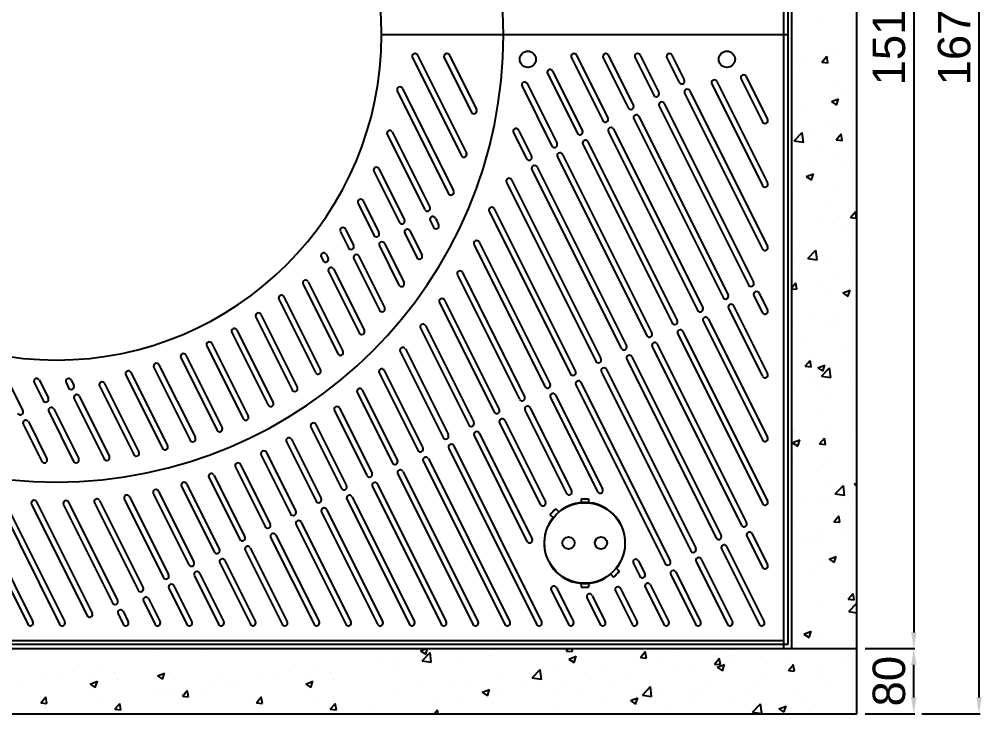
# Model space of a CAD drawing. Header units: millimetres. Extents: x 12320 to 18840, y -49763 to -45153.
# Drawn here: x 13776 to 14961, y -47354 to -46499 of the extents above; entities that cross this region are included whole.
import ezdxf

# ---------------------------------------------------------------- set-up
doc = ezdxf.new("R2010")
doc.units = ezdxf.units.MM
doc.layers.add('받침틀', color=251, linetype='Continuous')
doc.styles.get("Standard").update_dxf_attribs({"font": 'arial.ttf'})
doc.dimstyles.new('ISO-25', dxfattribs={"dimtxt": 40, "dimasz": 20, "dimexe": 1.25, "dimexo": 10, "dimgap": 10, "dimtad": 1, "dimdec": 0, "dimtxsty": 'Standard', "dimcen": 2.5, "dimclrd": 3, "dimclre": 3, "dimclrt": 3, "dimadec": 0, "dimazin": 0, "dimtfac": 1, "dimtdec": 0, "dimtmove": 0, "dimatfit": 3, "dimfxl": 0, "dimarcsym": 0})

# ---------------------------------------------------------------- blocks, each defined once
blk = doc.blocks.new('*D8')
at = {"color": 3, "lineweight": -2, "transparency": 16777216}
for p, q in [((6647, -55329.4), (6667.6, -55329.4)), ((6666.4, -55349.4), (6666.4, -56819.4)), ((6606.4, -56839.4), (6667.6, -56839.4))]:
    blk.add_line(p, q, dxfattribs=at)
at = {"color": 3, "transparency": 16777216}
for points in [[(6663.1, -55349.4), (6669.7, -55349.4), (6666.4, -55329.4)], [(6663.1, -56819.4), (6669.7, -56819.4), (6666.4, -56839.4)]]:
    blk.add_solid(points, dxfattribs=at)
at = {"layer": 'Defpoints', "color": 0, "transparency": 16777216}
for p in [(6637, -55329.4), (6596.4, -56839.4), (6666.4, -56839.4)]:
    blk.add_point(p, dxfattribs=at)
at = {"color": 3, "transparency": 16777216, "insert": (6636, -56084.4), "char_height": 40, "attachment_point": 5, "rotation": 90}
blk.add_mtext('1510', dxfattribs=at)
blk = doc.blocks.new('*D9')
at = {"color": 3, "lineweight": -2, "transparency": 16777216}
for p, q in [((6656.4, -56839.4), (6665.1, -56839.4)), ((6666.4, -56899.4), (6666.4, -56859.4)), ((6606.4, -56919.4), (6667.6, -56919.4))]:
    blk.add_line(p, q, dxfattribs=at)
at = {"color": 3, "transparency": 16777216}
for points in [[(6663.1, -56859.4), (6669.7, -56859.4), (6666.4, -56839.4)], [(6663.1, -56899.4), (6669.7, -56899.4), (6666.4, -56919.4)]]:
    blk.add_solid(points, dxfattribs=at)
at = {"layer": 'Defpoints', "color": 0, "transparency": 16777216}
for p in [(6666.4, -56839.4), (6666.4, -56839.4), (6596.4, -56919.4)]:
    blk.add_point(p, dxfattribs=at)
at = {"color": 3, "transparency": 16777216, "insert": (6636, -56879.4), "char_height": 40, "attachment_point": 5, "rotation": 90}
blk.add_mtext('80', dxfattribs=at)
blk = doc.blocks.new('*D3')
at = {"color": 3, "lineweight": -2, "transparency": 16777216}
for p, q in [((6676.4, -55249.4), (6747.9, -55249.4)), ((6746.7, -56899.4), (6746.7, -55269.4)), ((6676.4, -56919.4), (6747.9, -56919.4))]:
    blk.add_line(p, q, dxfattribs=at)
at = {"color": 3, "transparency": 16777216}
for points in [[(6743.4, -55269.4), (6750, -55269.4), (6746.7, -55249.4)], [(6743.4, -56899.4), (6750, -56899.4), (6746.7, -56919.4)]]:
    blk.add_solid(points, dxfattribs=at)
at = {"layer": 'Defpoints', "color": 0, "transparency": 16777216}
for p in [(6666.4, -55249.4), (6746.7, -55249.4), (6666.4, -56919.4)]:
    blk.add_point(p, dxfattribs=at)
at = {"color": 3, "transparency": 16777216, "insert": (6716.3, -56084.4), "char_height": 40, "attachment_point": 5, "rotation": 90}
blk.add_mtext('1670', dxfattribs=at)
blk = doc.blocks.new('AG1815')
for p, q in [((19407.6, -47902.7), (19407.6, -48652.7)), ((19407.6, -48652.7), (18907.6, -48652.7)), ((19407.6, -48652.7), (19407.6, -49402.7)), ((18945.6, -48680.8), (19005.8, -48801.2)), ((18951.9, -48677.7), (19012.1, -48798.1)), ((18984.7, -48680.8), (19018.2, -48747.8)), ((18991, -48677.7), (19024.5, -48744.7)), ((19141.3, -48680.8), (19179.9, -48758.2)), ((19147.5, -48677.7), (19186.2, -48755)), ((19180.4, -48680.8), (19211.2, -48742.5)), ((19186.6, -48677.7), (19217.5, -48739.4)), ((19219.5, -48680.8), (19242.5, -48726.9)), ((19225.8, -48677.7), (19248.8, -48723.7)), ((19258.6, -48680.8), (19273.8, -48711.2)), ((19264.9, -48677.7), (19280.1, -48708.1)), ((19111.9, -48700.3), (19148.6, -48773.8)), ((19118.1, -48697.2), (19154.9, -48770.7)), ((19350, -48707.1), (19376.3, -48759.7)), ((19356.3, -48704), (19382.6, -48756.6)), ((18933.2, -48718.7), (18996.2, -48844.7)), ((19080.5, -48715.8), (19117.3, -48789.5)), ((19086.7, -48712.7), (19123.6, -48786.3)), ((19313.9, -48713.1), (19376.3, -48837.9)), ((19320.2, -48710), (19382.6, -48834.8)), ((18926.9, -48721.8), (18990, -48847.8)), ((19280.5, -48724.6), (19376.3, -48916.2)), ((19286.8, -48721.5), (19382.6, -48913.1)), ((19249.2, -48740.3), (19359.2, -48960.1)), ((19255.5, -48737.1), (19365.4, -48957)), ((19224.2, -48752.8), (19334.1, -48972.7)), ((19217.9, -48755.9), (19327.9, -48975.8)), ((18914.5, -48775.3), (18960.8, -48867.7)), ((18920.8, -48772.1), (18967, -48864.6)), ((19069.9, -48772.9), (19086, -48805.1)), ((19076.2, -48769.8), (19092.3, -48802)), ((19186.6, -48771.6), (19296.6, -48991.4)), ((19192.9, -48768.4), (19302.8, -48988.3)), ((19155.3, -48787.2), (19265.3, -49007.1)), ((19161.6, -48784.1), (19271.5, -49004)), ((19124, -48802.9), (19234, -49022.8)), ((19130.3, -48799.7), (19240.2, -49019.6)), ((18898.1, -48820.5), (18929.5, -48883.4)), ((18904.3, -48817.4), (18935.7, -48880.2)), ((19092.7, -48818.5), (19202.6, -49038.4)), ((19099, -48815.4), (19208.9, -49035.3)), ((19061.4, -48834.2), (19171.3, -49054.1)), ((19067.7, -48831.1), (19177.6, -49050.9)), ((18878.6, -48860), (18898.2, -48899)), ((18884.9, -48856.8), (18904.4, -48895.9)), ((19040.1, -48869.8), (19140, -49069.7)), ((19046.3, -48866.6), (19146.3, -49066.6)), ((18967.5, -48881.1), (18971.6, -48889.3)), ((18973.8, -48878), (18977.8, -48886.2)), ((18856.9, -48894.8), (18866.9, -48914.7)), ((18863.2, -48891.6), (18873.1, -48911.6)), ((18936.2, -48896.8), (18951.1, -48926.6)), ((18942.4, -48893.7), (18957.4, -48923.5)), ((18911.1, -48909.3), (18935.2, -48957.4)), ((19027.7, -48907.6), (19115, -49082.2)), ((18904.9, -48912.4), (18928.9, -48960.5)), ((19021.4, -48910.8), (19108.7, -49085.4)), ((18833.3, -48925.8), (18835.6, -48930.3)), ((18839.5, -48922.6), (18841.8, -48927.2)), ((18873.6, -48928.1), (18905.2, -48991.3)), ((18879.8, -48925), (18911.4, -48988.2)), ((18842.3, -48943.8), (18880.1, -49019.4)), ((18848.5, -48940.6), (18886.4, -49016.3)), ((19007.2, -48944.9), (19083.7, -49097.9)), ((18817.2, -48956.3), (18860, -49041.8)), ((19000.9, -48948.1), (19077.4, -49101)), ((18811, -48959.4), (18853.8, -49045)), ((18781.1, -48978), (18826.2, -49068.2)), ((18787.4, -48974.9), (18832.5, -49065.1)), ((18985.1, -48979), (19052.4, -49113.5)), ((19365.9, -48973.6), (19376.3, -48994.5)), ((19372.1, -48970.4), (19382.6, -48991.3)), ((18978.9, -48982.1), (19046.1, -49116.7)), ((19334.6, -48989.2), (19376.3, -49072.7)), ((19340.8, -48986.1), (19382.6, -49069.6)), ((18752.9, -48999.8), (18797.6, -49089.2)), ((18759.1, -48996.6), (18803.9, -49086.1)), ((19309.5, -49001.7), (19382.6, -49147.9)), ((18729.6, -49015.8), (18774.2, -49105)), ((18955.4, -49013.4), (19014.8, -49132.3)), ((18961.6, -49010.3), (19021.1, -49129.2)), ((19303.3, -49004.9), (19376.3, -49151)), ((18723.3, -49018.9), (18767.9, -49108.1)), ((19272, -49020.5), (19376.3, -49229.3)), ((19278.2, -49017.4), (19382.6, -49226.1)), ((18692.5, -49035.4), (18737.2, -49124.8)), ((18698.7, -49032.3), (18743.4, -49121.7)), ((18936.9, -49039), (18989.8, -49144.8)), ((19240.7, -49036.2), (19350.6, -49256)), ((19246.9, -49033), (19356.9, -49252.9)), ((18660.6, -49049.9), (18705.2, -49139.1)), ((18666.8, -49046.8), (18711.4, -49136)), ((18930.6, -49042.2), (18983.5, -49148)), ((19209.4, -49051.8), (19319.3, -49271.7)), ((19215.6, -49048.7), (19325.6, -49268.6)), ((18627.3, -49061.7), (18672.1, -49151.3)), ((18633.6, -49058.6), (18678.4, -49148.1)), ((18445.2, -49073.1), (18466.2, -49115)), ((18592.8, -49070.9), (18638, -49161.3)), ((18599, -49067.7), (18644.2, -49158.1)), ((18904.7, -49068.6), (18952.2, -49163.6)), ((18910.9, -49065.4), (18958.5, -49160.5)), ((19178.1, -49067.5), (19288, -49287.3)), ((19184.3, -49064.3), (19294.3, -49284.2)), ((18480.1, -49080.3), (18491.2, -49102.5)), ((18486.4, -49077.2), (18497.5, -49099.4)), ((18519.3, -49080.5), (18522.5, -49086.9)), ((18525.6, -49077.3), (18528.8, -49083.7)), ((18560.5, -49084.6), (18602.7, -49169)), ((18566.8, -49081.5), (18609, -49165.9)), ((19146.7, -49083.1), (19256.7, -49303)), ((19153, -49080), (19262.9, -49299.9)), ((18535.5, -49097.1), (18572.6, -49171.3)), ((18877.7, -49092.8), (18920.9, -49179.3)), ((18883.9, -49089.7), (18927.2, -49176.1)), ((19115.4, -49098.8), (19173.4, -49214.6)), ((19121.7, -49095.6), (19179.6, -49211.5)), ((18529.2, -49100.3), (18566.3, -49174.4)), ((18497.9, -49115.9), (18528.6, -49177.3)), ((18504.2, -49112.8), (18534.9, -49174.2)), ((18849.6, -49114.9), (18889.6, -49194.9)), ((18855.9, -49111.8), (18895.9, -49191.8)), ((19084.1, -49114.4), (19135.3, -49216.7)), ((19090.4, -49111.3), (19141.5, -49213.5)), ((18466.6, -49131.6), (18489.5, -49177.4)), ((18472.9, -49128.4), (18495.8, -49174.3)), ((18826.8, -49132), (18864.6, -49207.5)), ((19052.8, -49130.1), (19102.9, -49230.3)), ((19059.1, -49127), (19109.2, -49227.1)), ((18820.5, -49135.1), (18858.3, -49210.6)), ((19021.5, -49145.7), (19086.5, -49275.8)), ((19027.8, -49142.6), (19092.8, -49272.6)), ((18790.5, -49153.3), (18827, -49226.2)), ((18796.8, -49150.2), (18833.3, -49223.1)), ((18996.5, -49158.3), (19104.6, -49374.6)), ((18759.5, -49169.6), (18795.7, -49241.9)), ((18765.8, -49166.4), (18801.9, -49238.8)), ((18990.2, -49161.4), (19098.4, -49377.7)), ((18734.1, -49181.2), (18770.6, -49254.4)), ((18958.9, -49177), (19059.2, -49377.7)), ((18965.2, -49173.9), (19065.5, -49374.6)), ((18727.8, -49184.4), (18764.4, -49257.5)), ((18927.6, -49192.7), (19020.1, -49377.7)), ((18933.9, -49189.6), (19026.4, -49374.6)), ((18667.7, -49205), (18708, -49285.7)), ((18695.1, -49197.2), (18733.1, -49273.2)), ((18701.3, -49194.1), (18739.3, -49270.1)), ((18902.6, -49205.2), (18987.2, -49374.6)), ((18400, -49217.5), (18478.5, -49374.6)), ((18626.7, -49217), (18670.5, -49304.5)), ((18633, -49213.9), (18676.7, -49301.4)), ((18661.4, -49208.1), (18701.8, -49288.8)), ((18896.3, -49208.3), (18981, -49377.7)), ((18393.8, -49220.7), (18472.3, -49377.7)), ((18436.1, -49227.1), (18511.4, -49377.7)), ((18442.4, -49224), (18517.7, -49374.6)), ((18483.1, -49227.2), (18551.5, -49364)), ((18522.4, -49227.5), (18582.8, -49348.3)), ((18554.2, -49228.4), (18607.9, -49335.8)), ((18560.4, -49225.3), (18614.1, -49332.7)), ((18591, -49223.8), (18639.2, -49320.2)), ((18597.2, -49220.7), (18645.4, -49317)), ((18865, -49224), (18941.9, -49377.7)), ((18871.3, -49220.9), (18948.1, -49374.6)), ((18476.8, -49230.3), (18545.2, -49367.1)), ((18516.1, -49230.6), (18576.5, -49351.5)), ((18833.7, -49239.7), (18902.7, -49377.7)), ((18840, -49236.5), (18909, -49374.6)), ((18808.7, -49252.2), (18869.9, -49374.6)), ((18802.4, -49255.3), (18863.6, -49377.7)), ((18771.1, -49271), (18824.5, -49377.7)), ((18777.3, -49267.8), (18830.7, -49374.6)), ((19357.3, -49269.5), (19376.3, -49307.5)), ((19363.6, -49266.3), (19382.6, -49304.4)), ((18739.8, -49286.6), (18785.3, -49377.7)), ((18746, -49283.5), (18791.6, -49374.6)), ((19326, -49285.1), (19372.3, -49377.7)), ((19332.3, -49282), (19378.6, -49374.6)), ((18714.7, -49299.1), (18752.5, -49374.6)), ((19223.8, -49299.8), (19231.6, -49315.5)), ((19301, -49297.6), (19339.4, -49374.6)), ((18708.5, -49302.3), (18746.2, -49377.7)), ((19217.5, -49302.9), (19225.4, -49318.7)), ((19294.7, -49300.8), (19333.2, -49377.7)), ((18677.2, -49318), (18707.1, -49377.7)), ((18683.5, -49314.8), (18713.3, -49374.6)), ((19263.4, -49316.4), (19294, -49377.7)), ((19269.7, -49313.3), (19300.3, -49374.6)), ((18645.9, -49333.6), (18667.9, -49377.7)), ((18652.1, -49330.4), (18674.2, -49374.6)), ((19116.5, -49335.7), (19137.5, -49377.7)), ((19122.8, -49332.6), (19143.8, -49374.6)), ((19201.5, -49333.6), (19222, -49374.6)), ((19232.1, -49332.1), (19254.9, -49377.7)), ((19238.3, -49328.9), (19261.2, -49374.6)), ((18620.8, -49346.1), (18635.1, -49374.6)), ((19160.4, -49345.2), (19176.6, -49377.7)), ((19166.7, -49342.1), (19182.9, -49374.6)), ((19195.3, -49336.7), (19215.8, -49377.7)), ((18614.6, -49349.2), (18628.8, -49377.7)), ((18583.3, -49364.9), (18589.7, -49377.7)), ((18589.5, -49361.7), (18595.9, -49374.6)), ((19407.6, -49402.7), (17607.6, -49402.7))]:
    blk.add_line(p, q)
blk.add_lwpolyline([(19122, -49235.8, 0.045549), (19115, -49242.9), (19118.6, -49246.5, 0.904534), (19189.6, -49316.1), (19193.2, -49319.6, 0.045549), (19200.2, -49312.5), (19196.6, -49308.9, 0.904534), (19125.6, -49239.3)], format="xyb", close=True)
for centre in [(19087.6, -48682.7), (19332.6, -48682.7)]:
    blk.add_circle(centre, 10)
for centre, radius, start, end in [((18507.6, -48652.7), 550, 0, 180), ((18507.6, -48652.7), 400, 0, 180), ((18507.6, -48652.7), 550, 180, 0), ((18507.6, -48652.7), 400, 180, 0), ((18948.7, -48679.3), 3.5, 26.5651, 206.5651), ((18987.9, -48679.3), 3.5, 26.5651, 206.5651), ((19144.4, -48679.3), 3.5, 26.5651, 206.5651), ((19183.5, -48679.3), 3.5, 26.5651, 206.5651), ((19222.6, -48679.3), 3.5, 26.5651, 206.5651), ((19261.8, -48679.3), 3.5, 26.5651, 206.5651), ((19115, -48698.8), 3.5, 26.5651, 206.5651), ((19277, -48709.6), 3.5, 206.5651, 26.5651), ((19317.1, -48711.6), 3.5, 26.5651, 206.5651), ((19353.2, -48705.5), 3.5, 26.5651, 206.5651), ((18930.1, -48720.2), 3.5, 26.5651, 206.5651), ((19083.6, -48714.3), 3.5, 26.5651, 206.5651), ((19283.7, -48723.1), 3.5, 26.5651, 206.5651), ((19245.7, -48725.3), 3.5, 206.5651, 26.5651), ((19214.4, -48740.9), 3.5, 206.5651, 26.5651), ((19252.4, -48738.7), 3.5, 26.5651, 206.5651), ((19021.3, -48746.2), 3.5, 206.5651, 26.5651), ((19183, -48756.6), 3.5, 206.5651, 26.5651), ((19221.1, -48754.4), 3.5, 26.5651, 206.5651), ((19189.8, -48770), 3.5, 26.5651, 206.5651), ((19379.5, -48758.1), 3.5, 206.5651, 26.5651), ((18917.7, -48773.7), 3.5, 26.5651, 206.5651), ((19073, -48771.3), 3.5, 26.5651, 206.5651), ((19151.7, -48772.2), 3.5, 206.5651, 26.5651), ((19120.4, -48787.9), 3.5, 206.5651, 26.5651), ((19158.5, -48785.7), 3.5, 26.5651, 206.5651), ((19008.9, -48799.7), 3.5, 206.5651, 26.5651), ((19089.1, -48803.5), 3.5, 206.5651, 26.5651), ((19127.1, -48801.3), 3.5, 26.5651, 206.5651), ((19095.8, -48817), 3.5, 26.5651, 206.5651), ((18901.2, -48819), 3.5, 26.5651, 206.5651), ((19064.5, -48832.6), 3.5, 26.5651, 206.5651), ((19379.5, -48836.4), 3.5, 206.5651, 26.5651), ((18993.1, -48846.3), 3.5, 206.5651, 26.5651), ((18881.8, -48858.4), 3.5, 26.5651, 206.5651), ((18963.9, -48866.2), 3.5, 206.5651, 26.5651), ((19043.2, -48868.2), 3.5, 26.5651, 206.5651), ((18932.6, -48881.8), 3.5, 206.5651, 26.5651), ((18970.6, -48879.6), 3.5, 26.5651, 206.5651), ((18860, -48893.2), 3.5, 26.5651, 206.5651), ((18901.3, -48897.5), 3.5, 206.5651, 26.5651), ((18939.3, -48895.2), 3.5, 26.5651, 206.5651), ((18974.7, -48887.7), 3.5, 206.5651, 26.5651), ((18908, -48910.9), 3.5, 26.5651, 206.5651), ((19024.6, -48909.2), 3.5, 26.5651, 206.5651), ((18836.4, -48924.2), 3.5, 26.5651, 206.5651), ((18870, -48913.1), 3.5, 206.5651, 26.5651), ((19379.5, -48914.6), 3.5, 206.5651, 26.5651), ((18838.7, -48928.8), 3.5, 206.5651, 26.5651), ((18876.7, -48926.5), 3.5, 26.5651, 206.5651), ((18954.2, -48925.1), 3.5, 206.5651, 26.5651), ((18845.4, -48942.2), 3.5, 26.5651, 206.5651), ((19004.1, -48946.5), 3.5, 26.5651, 206.5651), ((18814.1, -48957.8), 3.5, 26.5651, 206.5651), ((19362.3, -48958.6), 3.5, 206.5651, 26.5651), ((18932, -48958.9), 3.5, 206.5651, 26.5651), ((19369, -48972), 3.5, 26.5651, 206.5651), ((18784.3, -48976.4), 3.5, 26.5651, 206.5651), ((18982, -48980.6), 3.5, 26.5651, 206.5651), ((19331, -48974.2), 3.5, 206.5651, 26.5651), ((18908.3, -48989.7), 3.5, 206.5651, 26.5651), ((19299.7, -48989.9), 3.5, 206.5651, 26.5651), ((19337.7, -48987.6), 3.5, 26.5651, 206.5651), ((19379.5, -48992.9), 3.5, 206.5651, 26.5651), ((18756, -48998.2), 3.5, 26.5651, 206.5651), ((19268.4, -49005.5), 3.5, 206.5651, 26.5651), ((19306.4, -49003.3), 3.5, 26.5651, 206.5651), ((18726.4, -49017.3), 3.5, 26.5651, 206.5651), ((18883.2, -49017.8), 3.5, 206.5651, 26.5651), ((18958.5, -49011.9), 3.5, 26.5651, 206.5651), ((19275.1, -49019), 3.5, 26.5651, 206.5651), ((19237.1, -49021.2), 3.5, 206.5651, 26.5651), ((18695.6, -49033.9), 3.5, 26.5651, 206.5651), ((18933.7, -49040.6), 3.5, 26.5651, 206.5651), ((19205.8, -49036.8), 3.5, 206.5651, 26.5651), ((19243.8, -49034.6), 3.5, 26.5651, 206.5651), ((18663.7, -49048.3), 3.5, 26.5651, 206.5651), ((18856.9, -49043.4), 3.5, 206.5651, 26.5651), ((19174.5, -49052.5), 3.5, 206.5651, 26.5651), ((19212.5, -49050.3), 3.5, 26.5651, 206.5651), ((18630.5, -49060.2), 3.5, 26.5651, 206.5651), ((18907.8, -49067), 3.5, 26.5651, 206.5651), ((19181.2, -49065.9), 3.5, 26.5651, 206.5651), ((18483.2, -49078.7), 3.5, 26.5651, 206.5651), ((18522.4, -49078.9), 3.5, 26.5651, 206.5651), ((18595.9, -49069.3), 3.5, 26.5651, 206.5651), ((18829.4, -49066.7), 3.5, 206.5651, 26.5651), ((19143.2, -49068.1), 3.5, 206.5651, 26.5651), ((19379.5, -49071.2), 3.5, 206.5651, 26.5651), ((18525.6, -49085.3), 3.5, 206.5651, 26.5651), ((18563.7, -49083.1), 3.5, 26.5651, 206.5651), ((18800.8, -49087.7), 3.5, 206.5651, 26.5651), ((19111.9, -49083.8), 3.5, 206.5651, 26.5651), ((19149.9, -49081.6), 3.5, 26.5651, 206.5651), ((18532.4, -49098.7), 3.5, 26.5651, 206.5651), ((18880.8, -49091.2), 3.5, 26.5651, 206.5651), ((19080.6, -49099.5), 3.5, 206.5651, 26.5651), ((19118.6, -49097.2), 3.5, 26.5651, 206.5651), ((18494.3, -49100.9), 3.5, 206.5651, 26.5651), ((18501, -49114.4), 3.5, 26.5651, 206.5651), ((18771.1, -49106.5), 3.5, 206.5651, 26.5651), ((18852.7, -49113.4), 3.5, 26.5651, 206.5651), ((19087.3, -49112.9), 3.5, 26.5651, 206.5651), ((18463, -49116.6), 3.5, 206.5651, 26.5651), ((18740.3, -49123.3), 3.5, 206.5651, 26.5651), ((19049.3, -49115.1), 3.5, 206.5651, 26.5651), ((18469.7, -49130), 3.5, 26.5651, 206.5651), ((18823.7, -49133.5), 3.5, 26.5651, 206.5651), ((19017.9, -49130.8), 3.5, 206.5651, 26.5651), ((19056, -49128.5), 3.5, 26.5651, 206.5651), ((18708.3, -49137.5), 3.5, 206.5651, 26.5651), ((18986.6, -49146.4), 3.5, 206.5651, 26.5651), ((19024.7, -49144.2), 3.5, 26.5651, 206.5651), ((18641.1, -49159.7), 3.5, 206.5651, 26.5651), ((18675.2, -49149.7), 3.5, 206.5651, 26.5651), ((18793.6, -49151.7), 3.5, 26.5651, 206.5651), ((18993.4, -49159.8), 3.5, 26.5651, 206.5651), ((19379.5, -49149.4), 3.5, 206.5651, 26.5651), ((18605.9, -49167.4), 3.5, 206.5651, 26.5651), ((18762.7, -49168), 3.5, 26.5651, 206.5651), ((18955.3, -49162.1), 3.5, 206.5651, 26.5651), ((18492.6, -49175.8), 3.5, 206.5651, 26.5651), ((18531.7, -49175.7), 3.5, 206.5651, 26.5651), ((18569.4, -49172.8), 3.5, 206.5651, 26.5651), ((18730.9, -49182.8), 3.5, 26.5651, 206.5651), ((18924, -49177.7), 3.5, 206.5651, 26.5651), ((18962, -49175.5), 3.5, 26.5651, 206.5651), ((18698.2, -49195.6), 3.5, 26.5651, 206.5651), ((18892.7, -49193.4), 3.5, 206.5651, 26.5651), ((18930.7, -49191.1), 3.5, 26.5651, 206.5651), ((18664.5, -49206.5), 3.5, 26.5651, 206.5651), ((18899.4, -49206.8), 3.5, 26.5651, 206.5651), ((18629.8, -49215.4), 3.5, 26.5651, 206.5651), ((18861.4, -49209), 3.5, 206.5651, 26.5651), ((19138.4, -49215.1), 3.5, 206.5651, 26.5651), ((19176.5, -49213.1), 3.5, 206.5651, 26.5651), ((18480, -49228.7), 3.5, 26.5651, 206.5651), ((18519.3, -49229.1), 3.5, 26.5651, 206.5651), ((18557.3, -49226.8), 3.5, 26.5651, 206.5651), ((18594.1, -49222.2), 3.5, 26.5651, 206.5651), ((18830.1, -49224.7), 3.5, 206.5651, 26.5651), ((18868.1, -49222.4), 3.5, 26.5651, 206.5651), ((19106.1, -49228.7), 3.5, 206.5651, 26.5651), ((19379.5, -49227.7), 3.5, 206.5651, 26.5651), ((18798.8, -49240.3), 3.5, 206.5651, 26.5651), ((18836.8, -49238.1), 3.5, 26.5651, 206.5651), ((18805.5, -49253.7), 3.5, 26.5651, 206.5651), ((19353.7, -49254.5), 3.5, 206.5651, 26.5651), ((18767.5, -49256), 3.5, 206.5651, 26.5651), ((19360.4, -49267.9), 3.5, 26.5651, 206.5651), ((18736.2, -49271.6), 3.5, 206.5651, 26.5651), ((18774.2, -49269.4), 3.5, 26.5651, 206.5651), ((19089.7, -49274.2), 3.5, 206.5651, 26.5651), ((19322.4, -49270.1), 3.5, 206.5651, 26.5651), ((18704.9, -49287.3), 3.5, 206.5651, 26.5651), ((18742.9, -49285), 3.5, 26.5651, 206.5651), ((19291.1, -49285.8), 3.5, 206.5651, 26.5651), ((19329.1, -49283.5), 3.5, 26.5651, 206.5651), ((18711.6, -49300.7), 3.5, 26.5651, 206.5651), ((19220.6, -49301.3), 3.5, 26.5651, 206.5651), ((19259.8, -49301.4), 3.5, 206.5651, 26.5651), ((19297.8, -49299.2), 3.5, 26.5651, 206.5651), ((18673.6, -49302.9), 3.5, 206.5651, 26.5651), ((19266.5, -49314.9), 3.5, 26.5651, 206.5651), ((19379.5, -49306), 3.5, 206.5651, 26.5651), ((18642.3, -49318.6), 3.5, 206.5651, 26.5651), ((18680.3, -49316.3), 3.5, 26.5651, 206.5651), ((19228.5, -49317.1), 3.5, 206.5651, 26.5651), ((18611, -49334.2), 3.5, 206.5651, 26.5651), ((18649, -49332), 3.5, 26.5651, 206.5651), ((19119.6, -49334.2), 3.5, 26.5651, 206.5651), ((19198.4, -49335.1), 3.5, 26.5651, 206.5651), ((19235.2, -49330.5), 3.5, 26.5651, 206.5651), ((18617.7, -49347.7), 3.5, 26.5651, 206.5651), ((19163.5, -49343.6), 3.5, 26.5651, 206.5651), ((18579.7, -49349.9), 3.5, 206.5651, 26.5651), ((18548.4, -49365.5), 3.5, 206.5651, 26.5651), ((18586.4, -49363.3), 3.5, 26.5651, 206.5651), ((18475.4, -49376.1), 3.5, 206.5651, 26.5651), ((18514.5, -49376.1), 3.5, 206.5651, 26.5651), ((18592.8, -49376.1), 3.5, 206.5651, 26.5651), ((18631.9, -49376.1), 3.5, 206.5651, 26.5651), ((18671.1, -49376.1), 3.5, 206.5651, 26.5651), ((18710.2, -49376.1), 3.5, 206.5651, 26.5651), ((18749.3, -49376.1), 3.5, 206.5651, 26.5651), ((18788.5, -49376.1), 3.5, 206.5651, 26.5651), ((18827.6, -49376.1), 3.5, 206.5651, 26.5651), ((18866.7, -49376.1), 3.5, 206.5651, 26.5651), ((18905.9, -49376.1), 3.5, 206.5651, 26.5651), ((18945, -49376.1), 3.5, 206.5651, 26.5651), ((18984.1, -49376.1), 3.5, 206.5651, 26.5651), ((19023.2, -49376.1), 3.5, 206.5651, 26.5651), ((19062.4, -49376.1), 3.5, 206.5651, 26.5651), ((19101.5, -49376.1), 3.5, 206.5651, 26.5651), ((19140.6, -49376.1), 3.5, 206.5651, 26.5651), ((19179.8, -49376.1), 3.5, 206.5651, 26.5651), ((19218.9, -49376.1), 3.5, 206.5651, 26.5651), ((19258, -49376.1), 3.5, 206.5651, 26.5651), ((19297.2, -49376.1), 3.5, 206.5651, 26.5651), ((19336.3, -49376.1), 3.5, 206.5651, 26.5651), ((19375.4, -49376.1), 3.5, 206.5651, 26.5651)]:
    blk.add_arc(centre, radius, start, end)
blk = doc.blocks.new('A$C6562381F')
for p, q in [((4.5, 54.5), (-4.5, 54.5)), ((-4.5, 49.3), (-4.5, 54.5)), ((4.5, 49.3), (4.5, 54.5)), ((-4.5, -54.5), (-4.5, -49.3)), ((4.5, -54.5), (-4.5, -54.5)), ((4.5, -54.5), (4.5, -49.3))]:
    blk.add_line(p, q)
for centre, radius in [((0, 0), 49.5), ((-20, 0), 7.5), ((20, 0), 7.5)]:
    blk.add_circle(centre, radius)
blk = doc.blocks.new('A$C5F405FDE')
at = {"linetype": 'Continuous'}
for p, q in [((929.3, 124.1), (929.3, 124.1)), ((962.6, 125.5), (962.6, 125.5)), ((1007.6, 117.1), (1008.1, 117.3)), ((1007.6, 117), (1008.1, 116.7)), ((986, 86.3), (986, 86.3)), ((944, 80.3), (944, 80.3)), ((965, 73.5), (971.1, 80.8)), ((965, 73.5), (972.6, 72.9)), ((969.8, 79.2), (969.8, 79.2)), ((972.5, 72.9), (971, 80.8)), ((937, 68.4), (937, 68.4)), ((984.5, 44), (984.5, 44)), ((990.8, 40.8), (990.8, 40.8)), ((976.7, 25), (985.6, 28.4)), ((976.7, 25), (983, 20.7)), ((983, 20.7), (985.6, 28.4)), ((945.1, 14.3), (945.1, 14.3)), ((982.9, 1.7), (982.9, 1.7)), ((1005.8, 5.3), (1005.8, 5.3)), ((931.8, -7.4), (931.8, -7.4)), ((957.4, -9.3), (957.4, -9.3)), ((971.9, -2.8), (971.9, -2.8)), ((989.2, -5.1), (989.2, -5.1)), ((931, -23.3), (940.9, -13)), ((931, -23.3), (942.3, -25)), ((942.2, -25.1), (940.8, -13)), ((982.6, -22), (988.7, -14.7)), ((982.6, -22), (990.2, -22.7)), ((990.1, -22.7), (988.6, -14.7)), ((962.2, -35.3), (962.2, -35.3)), ((981.4, -40.5), (981.4, -40.5)), ((955.8, -55.2), (955.8, -55.2)), ((987.6, -53.1), (987.6, -53.1)), ((1003.8, -48.9), (1003.8, -48.9)), ((945.8, -67.1), (954.7, -63.7)), ((945.8, -67.1), (952.1, -71.4)), ((952.1, -71.4), (954.7, -63.7)), ((979.8, -82.8), (979.8, -82.8)), ((936.6, -92.4), (936.6, -92.4)), ((970.4, -98.9), (970.4, -98.9)), ((962.9, -118), (962.9, -118)), ((1000.2, -117.5), (1006.3, -110.2)), ((1000.2, -117.5), (1007.8, -118.2)), ((1007.7, -118.2), (1006.3, -110.2)), ((978.3, -125.1), (978.3, -125.1)), ((989.7, -135.1), (989.7, -135.1)), ((937, -149), (937, -149)), ((947.8, -168), (957.7, -157.7)), ((959.1, -169.8), (957.7, -157.7)), ((1005.4, -155.5), (1005.4, -155.5)), ((931.4, -168.2), (931.4, -168.2)), ((947.8, -168), (959.1, -169.8)), ((976.7, -167.4), (976.7, -167.4)), ((937.6, -182.6), (937.6, -182.6)), ((983.8, -188.6), (983.8, -188.6)), ((1005.4, -185.4), (1005.4, -185.4)), ((928.1, -203.5), (932.9, -197.8)), ((934.3, -205.8), (932.8, -197.8)), ((961.8, -196.1), (961.8, -196.1)), ((928.1, -205.2), (934.3, -205.7)), ((975.2, -209.7), (975.2, -209.7)), ((990.7, -210.4), (999.6, -206.9)), ((990.7, -210.4), (997, -214.6)), ((997, -214.6), (999.6, -207)), ((982.2, -234.5), (982.2, -234.5)), ((950.4, -238.7), (950.4, -238.7)), ((936.2, -253.2), (936.2, -253.2)), ((973.6, -251.9), (973.6, -251.9)), ((980.7, -250.3), (980.7, -250.3)), ((939.7, -264.5), (939.7, -264.5)), ((1007.5, -267.4), (1007.5, -267.4)), ((996.9, -278.2), (996.9, -278.2)), ((944.4, -300.6), (950.5, -293.3)), ((948.8, -284.6), (948.8, -284.6)), ((951.9, -301.3), (950.4, -293.3)), ((972.1, -294.2), (972.1, -294.2)), ((944.4, -300.6), (952, -301.3)), ((959.8, -302.4), (968.7, -299)), ((959.8, -302.5), (966.1, -306.7)), ((964.6, -312.8), (974.5, -302.5)), ((966.1, -306.7), (968.7, -299)), ((975.9, -314.5), (974.5, -302.5)), ((955.4, -314.9), (955.4, -314.9)), ((964.6, -312.7), (975.9, -314.5)), ((1005.1, -316.3), (1005.1, -316.3)), ((931, -329), (931, -329)), ((963.5, -328.3), (963.5, -328.3)), ((970.6, -336.5), (970.6, -336.5)), ((961.4, -356.9), (961.4, -356.9)), ((930.1, -378.4), (930.1, -378.4)), ((969, -378.8), (969, -378.8)), ((930.7, -379.8), (930.7, -379.8)), ((962, -396.1), (968.1, -388.8)), ((969.5, -396.8), (968, -388.9)), ((998.5, -382.6), (998.5, -382.6)), ((928.9, -394.5), (937.8, -391.1)), ((928.9, -394.6), (935.2, -398.8)), ((935.2, -398.8), (937.8, -391.1)), ((957.5, -396.8), (957.5, -396.8)), ((962, -396.1), (969.6, -396.8)), ((935.9, -414.1), (935.9, -414.1)), ((967.5, -421), (967.5, -421)), ((976.9, -417.9), (976.9, -417.9)), ((973.2, -447.2), (973.2, -447.2)), ((981.5, -457.5), (991.4, -447.2)), ((992.8, -459.3), (991.4, -447.2)), ((1004.7, -445.7), (1008.1, -444.4)), ((1004.7, -445.7), (1008.1, -448)), ((981.5, -457.5), (992.8, -459.2)), ((943.5, -468), (943.5, -468)), ((965.9, -463.3), (965.9, -463.3)), ((975.3, -463.8), (975.3, -463.8)), ((979.6, -491.7), (985.7, -484.4)), ((987.1, -492.3), (985.7, -484.4)), ((1004.7, -477.1), (1004.7, -477.1)), ((930.6, -489.8), (930.6, -489.8)), ((979.6, -491.7), (987.2, -492.3)), ((964.4, -505.6), (964.4, -505.6)), ((989.9, -507.6), (989.9, -507.6)), ((941.9, -513.9), (941.9, -513.9)), ((948.5, -512.1), (948.5, -512.1)), ((961.1, -517.7), (961.1, -517.7)), ((975.3, -529.2), (975.3, -529.2)), ((973.8, -537.8), (982.7, -534.4)), ((973.8, -537.8), (980.1, -542)), ((980.1, -542), (982.7, -534.4)), ((962.8, -547.9), (962.8, -547.9)), ((956.5, -557.7), (956.5, -557.7)), ((935.5, -574.9), (935.5, -574.9)), ((991, -579.5), (991, -579.5)), ((997.2, -587.2), (1003.4, -579.9)), ((1004.8, -587.9), (1003.3, -579.9)), ((961.3, -590.2), (961.3, -590.2)), ((997.2, -587.2), (1004.8, -587.9)), ((998.3, -602.2), (1008.1, -592)), ((998.3, -602.2), (1008.1, -603.7)), ((1003.3, -597.2), (1003.3, -597.2)), ((942.9, -629.9), (951.8, -626.4)), ((949.2, -634.1), (951.8, -626.5)), ((942.9, -629.9), (949.2, -634.1)), ((959.7, -632.4), (959.7, -632.4)), ((1004.3, -637.9), (1004.3, -637.9)), ((233.3, -648.3), (233.3, -648.3)), ((471.2, -650.5), (477.8, -647.9)), ((471.2, -650.5), (477.5, -654.8)), ((477.5, -654.8), (479.8, -647.9)), ((491.1, -651.2), (491.1, -651.2)), ((506.5, -651.5), (506.5, -651.5)), ((602.9, -649.9), (602.9, -649.9)), ((650.5, -650.8), (652.9, -647.9)), ((650.5, -650.8), (658.1, -651.5)), ((658, -651.5), (657.3, -647.9)), ((721.9, -650), (721.9, -650)), ((830.4, -649.5), (830.4, -649.5)), ((930.3, -650.7), (930.3, -650.7)), ((966.3, -644.4), (966.3, -644.4)), ((969.9, -647.3), (969.9, -647.3)), ((1001.7, -643.1), (1001.7, -643.1)), ((146.8, -654.3), (146.8, -654.3)), ((201.5, -652.5), (201.5, -652.5)), ((441.3, -660.4), (441.3, -660.4)), ((473, -662.9), (482.9, -652.6)), ((473, -662.9), (484.3, -664.6)), ((484.3, -664.6), (482.9, -652.6)), ((523, -660.5), (523, -660.5)), ((554.8, -656.3), (554.8, -656.3)), ((653.7, -660.7), (662.6, -657.2)), ((653.7, -660.7), (660, -664.9)), ((660, -664.9), (662.6, -657.3)), ((741.6, -658.8), (747.7, -651.5)), ((741.6, -658.8), (749.2, -659.5)), ((749.1, -659.5), (747.6, -651.5)), ((764.4, -659), (764.4, -659)), ((789.7, -652.9), (789.7, -652.9)), ((832.7, -666.8), (838.8, -659.5)), ((840.2, -667.5), (838.7, -659.5)), ((857.5, -655.7), (857.5, -655.7)), ((889.7, -657.9), (889.7, -657.9)), ((925.3, -658.6), (925.3, -658.6)), ((993.1, -661.5), (993.1, -661.5)), ((75.3, -669.9), (75.3, -669.9)), ((340.5, -669.9), (340.5, -669.9)), ((417, -663.9), (417, -663.9)), ((442.8, -671), (442.8, -671)), ((608.5, -683.9), (618.4, -673.6)), ((619.8, -685.7), (618.4, -673.6)), ((700.3, -667.2), (700.3, -667.2)), ((809.8, -668.4), (809.8, -668.4)), ((832.7, -666.8), (840.3, -667.4)), ((836.2, -670.8), (845.1, -667.4)), ((836.2, -670.8), (842.5, -675.1)), ((841.6, -664.2), (841.6, -664.2)), ((842.5, -675.1), (845.1, -667.4)), ((856.2, -663.4), (856.2, -663.4)), ((923.8, -674.7), (929.9, -667.5)), ((923.8, -674.8), (931.4, -675.4)), ((931.3, -675.4), (929.8, -667.5)), ((958.2, -674.7), (958.2, -674.7)), ((11.2, -678.1), (11.2, -678.1)), ((30.9, -683.2), (30.9, -683.2)), ((43, -676.6), (43, -676.6)), ((62.9, -681.5), (62.9, -681.5)), ((94.7, -677.3), (94.7, -677.3)), ((98.7, -686.1), (98.7, -686.1)), ((147.2, -681.3), (156.1, -677.9)), ((147.2, -681.3), (153.5, -685.5)), ((153.5, -685.5), (156, -677.9)), ((160.5, -677.5), (160.5, -677.5)), ((211.2, -687), (211.2, -687)), ((228.3, -680.3), (228.3, -680.3)), ((276.4, -678.1), (276.4, -678.1)), ((296.1, -683.2), (296.1, -683.2)), ((308.2, -676.6), (308.2, -676.6)), ((328.2, -681.5), (328.2, -681.5)), ((359.9, -677.3), (359.9, -677.3)), ((363.9, -686.1), (363.9, -686.1)), ((569.1, -685.6), (569.1, -685.6)), ((608.5, -683.9), (619.8, -685.6)), ((635.1, -676.1), (635.1, -676.1)), ((681.5, -685.3), (681.5, -685.3)), ((729.6, -679), (729.6, -679)), ((782.1, -676.1), (782.1, -676.1)), ((894.1, -682.8), (894.1, -682.8)), ((960.7, -678.5), (960.7, -678.5)), ((-17.3, -692.1), (-17.3, -692.1)), ((64.5, -691.4), (73.4, -688)), ((64.5, -691.5), (70.8, -695.7)), ((70.8, -695.7), (73.3, -688)), ((145.2, -696.5), (145.2, -696.5)), ((199.8, -698.4), (199.8, -698.4)), ((234.1, -689.3), (234.1, -689.3)), ((247.9, -692.1), (247.9, -692.1)), ((329.7, -691.4), (338.6, -688)), ((329.7, -691.5), (336, -695.7)), ((336, -695.7), (338.6, -688)), ((466.5, -688.9), (466.5, -688.9)), ((505, -693.8), (505, -693.8)), ((534.3, -691.8), (534.3, -691.8)), ((547, -701.6), (555.9, -698.2)), ((553.3, -705.9), (555.9, -698.2)), ((602.1, -694.6), (602.1, -694.6)), ((649.7, -689.5), (649.7, -689.5)), ((669.9, -697.5), (669.9, -697.5)), ((708.1, -688.8), (708.1, -688.8)), ((744.1, -704.9), (754, -694.6)), ((755.4, -706.7), (754, -694.6)), ((828.8, -691.8), (828.8, -691.8)), ((886.6, -691.3), (886.6, -691.3)), ((936.5, -697.4), (936.5, -697.4)), ((968.3, -693.2), (968.3, -693.2)), ((3.7, -714.5), (9.9, -707.2)), ((11.3, -715.2), (9.8, -707.2)), ((160.1, -702), (160.1, -702)), ((168.1, -702.6), (168.1, -702.6)), ((177.9, -706.5), (184, -699.2)), ((177.9, -706.5), (185.5, -707.2)), ((185.4, -707.2), (183.9, -699.2)), ((269, -714.5), (275.1, -707.2)), ((276.5, -715.2), (275, -707.2)), ((439.8, -702.7), (439.8, -702.7)), ((489.6, -710.5), (489.6, -710.5)), ((521.4, -706.4), (521.4, -706.4)), ((547, -701.6), (553.3, -705.9)), ((569.5, -700), (569.5, -700)), ((634, -701.5), (634, -701.5)), ((698.7, -709.4), (698.7, -709.4)), ((729.5, -711.8), (738.4, -708.4)), ((735.8, -716.1), (738.4, -708.4)), ((737.7, -700.4), (737.7, -700.4)), ((744.1, -704.9), (755.4, -706.7)), ((762.9, -701.3), (762.9, -701.3)), ((805.5, -703.2), (805.5, -703.2)), ((812.6, -704), (812.6, -704)), ((856.3, -708), (856.3, -708)), ((873.2, -706.1), (873.2, -706.1)), ((941, -709), (941, -709)), ((3.7, -714.5), (11.3, -715.2)), ((9.6, -720.3), (9.6, -720.3)), ((73.8, -712.2), (73.8, -712.2)), ((94.8, -722.5), (101, -715.2)), ((94.8, -722.5), (102.4, -723.1)), ((102.4, -723.1), (100.9, -715.2)), ((269, -714.5), (276.5, -715.2)), ((274.9, -720.3), (274.9, -720.3)), ((339, -712.2), (339, -712.2)), ((360, -722.5), (366.2, -715.2)), ((360, -722.5), (367.6, -723.1)), ((367.6, -723.1), (366.1, -715.2)), ((409.4, -721.1), (409.4, -721.1)), ((559.9, -714.2), (559.9, -714.2)), ((633.5, -718.4), (633.5, -718.4)), ((729.5, -711.8), (735.8, -716.1)), ((738.5, -716.7), (738.5, -716.7)), ((776.4, -718.5), (776.4, -718.5)), ((808.2, -714.3), (808.2, -714.3)), ((879.6, -726), (889.5, -715.6)), ((890.9, -727.7), (889.5, -715.6)), ((912, -722), (920.9, -718.5)), ((912, -722), (918.3, -726.2)), ((918.3, -726.2), (920.9, -718.6)), ((956.7, -717), (956.7, -717)), ((61.3, -727.4), (61.3, -727.4)), ((326.5, -727.4), (326.5, -727.4)), ((485.9, -726.9), (485.9, -726.9)), ((488, -727.9), (492, -723.1)), ((492.9, -727.9), (492, -723.1)), ((567.6, -727.9), (567.6, -727.9)), ((879.6, -725.9), (890.9, -727.7)), ((892.5, -725.1), (892.5, -725.1))]:
    blk.add_line(p, q, dxfattribs=at)
at = {"layer": '받침틀'}
for p, q in [((1008.1, -727.9), (1008.1, 942.1)), ((918.1, -647.9), (918.1, 862.1)), ((928.1, -647.9), (928.1, 862.1)), ((-871.9, -637.9), (918.1, -637.9)), ((-961.9, -647.9), (1008.1, -647.9)), ((-961.9, -727.9), (1008.1, -727.9))]:
    blk.add_line(p, q, dxfattribs=at)
for base, p1, p2, picture, middle in [((1158.4, 942.1), (1078.1, -727.9), (1078.1, 942.1), '*D3', (1128, 107.1)), ((1078.1, -647.9), (1048.7, 862.1), (1008.1, -647.9), '*D8', (1047.7, 107.1)), ((1078.1, -647.9), (1008.1, -727.9), (1078.1, -647.9), '*D9', (1047.7, -687.9))]:
    dim = blk.add_linear_dim(base=base, p1=p1, p2=p2, angle=90, dimstyle='ISO-25')
    dim.commit()
    dim.dimension.update_dxf_attribs({"geometry": picture, "text_midpoint": middle, "insert": (-5588.3, 56191.5)})

msp = doc.modelspace()

# ---------------------------------------------------------------- block references
for name, p in [('A$C5F405FDE', (13799.2, -46625.7)), ('AG1815', (-4685.3, 2134.1))]:
    msp.add_blockref(name, p)
at = {"rotation": 180}
msp.add_blockref('A$C6562381F', (14472.3, -47143.6), dxfattribs=at)

doc.saveas('drawing.dxf')
